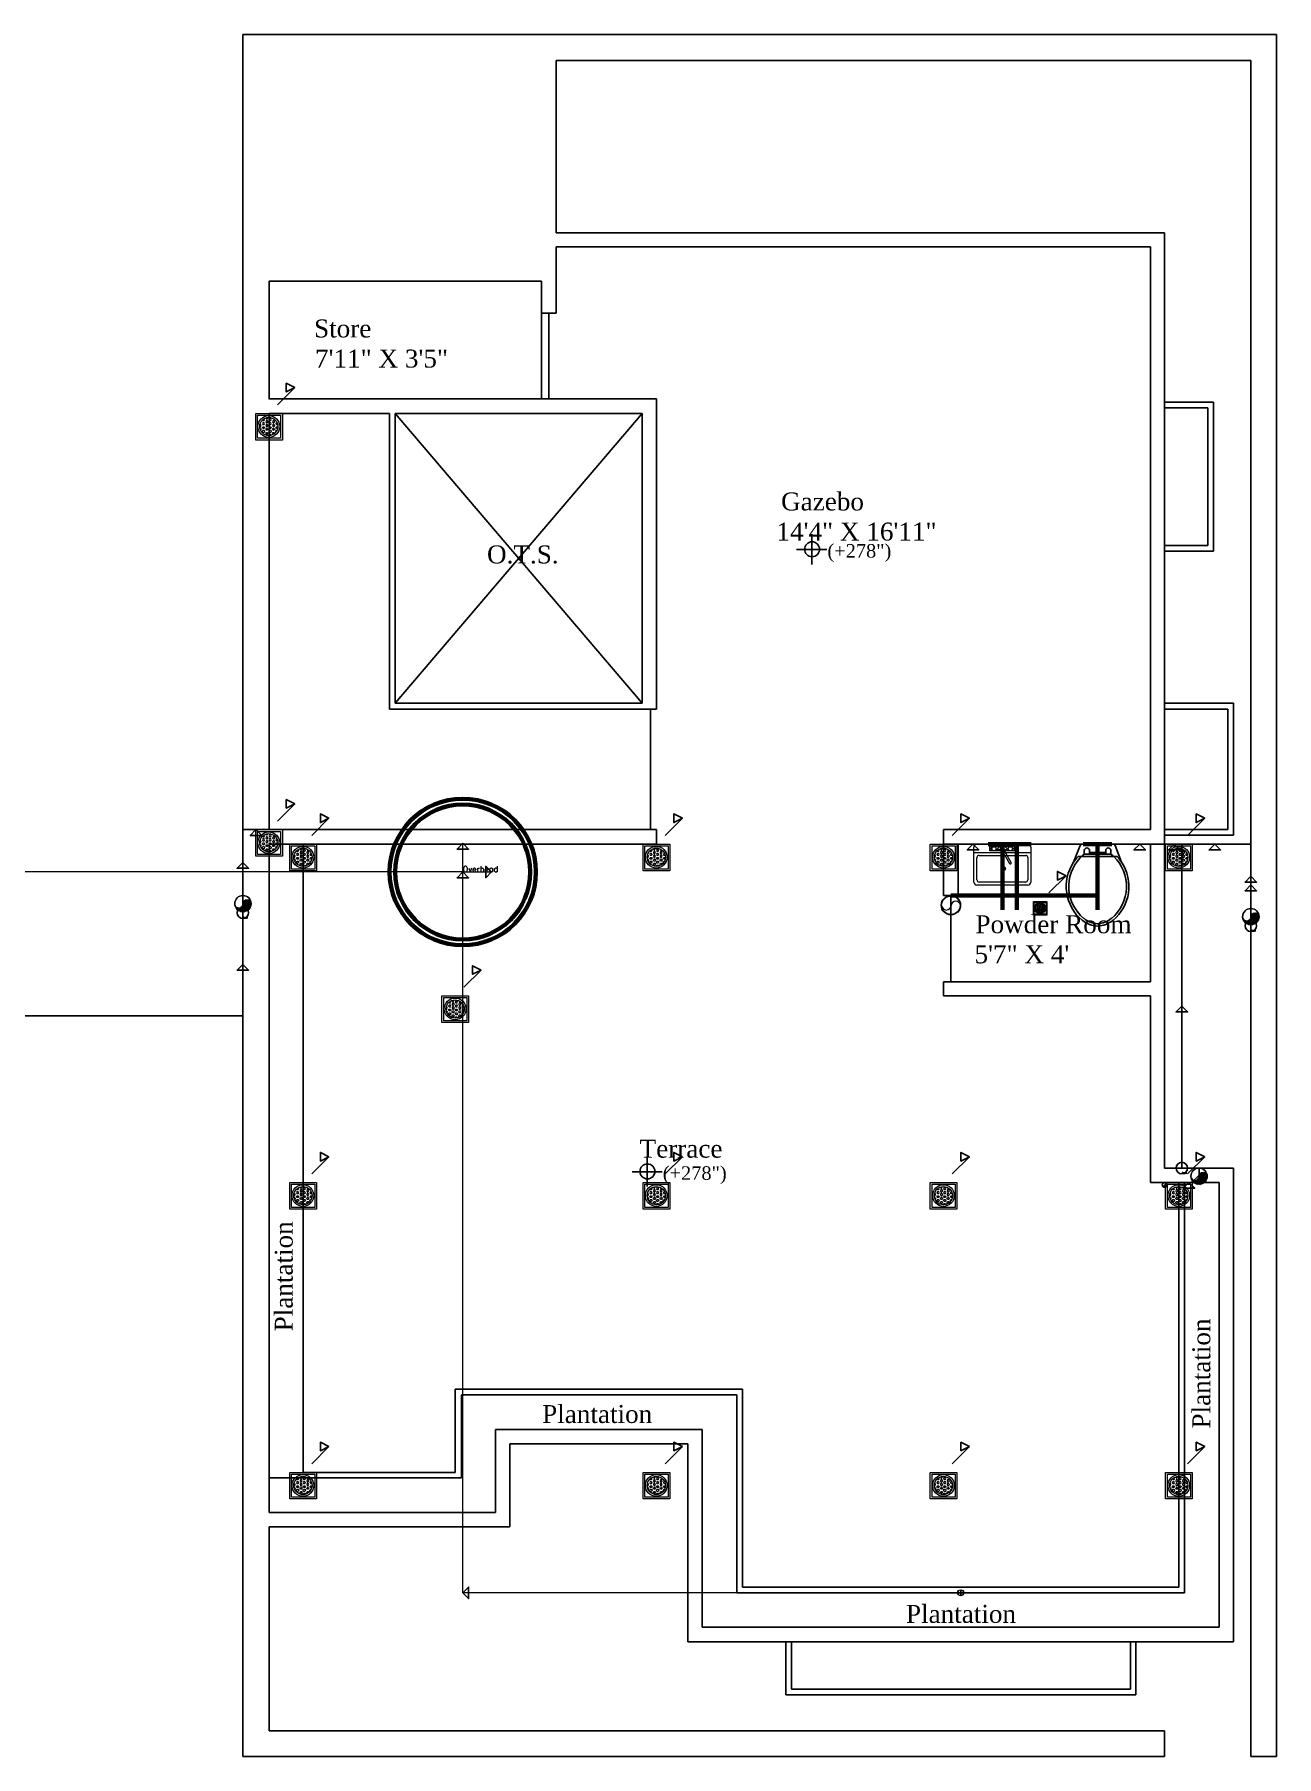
# Model space of a CAD drawing. Header units: millimetres. Extents: x 17285 to 18590, y 19555 to 20160.
# Drawn here: x 18157 to 18590, y 19555 to 20155 of the extents above; entities that cross this region are included whole.
import ezdxf

# ---------------------------------------------------------------- set-up
doc = ezdxf.new("R2010")
doc.units = ezdxf.units.MM
doc.header["$LTSCALE"] = 0.5
for name, color, linetype in [('Balcony2', 7, 'Continuous'), ('BathRoom3', 7, 'Continuous'), ('Boundary', 7, 'Continuous'), ('Doors', 7, 'Continuous'), ('Gazebo', 7, 'Continuous'), ('Mumty', 7, 'Continuous'), ('Ots1', 7, 'Continuous'), ('Overhead', 7, 'CONTINUOUS'), ('Plantation', 7, 'Continuous'), ('Powder_Room2', 7, 'Continuous'), ('Soil Drain Pipe', 30, 'Continuous'), ('Store', 7, 'Continuous'), ('Terrace', 7, 'Continuous'), ('WashBasin', 7, 'Continuous'), ('Waste Drain Pipe', 3, 'Continuous'), ('WC', 7, 'Continuous'), ('WindowSitting', 7, 'Continuous')]:
    doc.layers.add(name, color=color, linetype=linetype)
doc.styles.add('PDF Romantic', font='romantic.ttf')
doc.styles.get("Standard").update_dxf_attribs({"font": 'txt.shx'})

# ---------------------------------------------------------------- blocks, each defined once
blk = doc.blocks.new('Toilet sheet')
at = {"layer": 'WC'}
for p, q in [((0, 0), (-5.46, 0)), ((0, 0), (5.46, 0)), ((-6.13, -0.46), (-8.37, -6.29)), ((-6.82, -4.33), (-5.62, -4.33)), ((-5.62, -4.33), (0, -4.33)), ((-4.64, -3.46), (-4.64, -2.26)), ((0, -3.46), (-4.64, -3.46)), ((-2.81, -2.26), (-2.81, -2.89)), ((2.81, -2.89), (-2.81, -2.89)), ((-2.81, -2.89), (-2.81, -3.46)), ((0, -3.46), (4.64, -3.46)), ((5.62, -4.33), (0, -4.33)), ((2.81, -2.26), (2.81, -2.89)), ((2.81, -2.89), (2.81, -3.46)), ((4.64, -3.46), (4.64, -2.26)), ((5.62, -4.33), (6.82, -4.33)), ((6.13, -0.46), (8.37, -6.29))]:
    blk.add_line(p, q, dxfattribs=at)
for centre, radius, start, end in [((-5.46, -0.72), 0.716, 90, 158.95862), ((5.46, -0.72), 0.716, 21.04138, 90), ((4.36, -14.74), 14.42, 137.04176, 230.42938), ((4.36, -14.74), 15.28, 137.04176, 146.4185), ((4.36, -14.74), 14.42, 133.7957, 137.04176), ((4.36, -14.74), 14.42, 128.59147, 133.7957), ((-3.72, -2.26), 0.911, 0, 180), ((3.72, -2.26), 0.911, 0, 180), ((-4.36, -14.74), 14.42, 46.2043, 51.40853), ((-4.36, -14.74), 14.42, 309.57062, 46.2043), ((-4.36, -14.74), 15.28, 33.5815, 42.95824), ((4.36, -14.74), 15.28, 146.4185, 230.42938), ((-4.36, -14.74), 15.28, 309.57062, 33.5815), ((0.37, -19.56), 9.02, 230.42938, 267.62402), ((0.37, -19.56), 8.16, 230.42938, 267.37533), ((-0.37, -19.56), 8.16, 272.62467, 309.57062), ((-0.37, -19.56), 9.02, 272.37598, 309.57062)]:
    blk.add_arc(centre, radius, start, end, dxfattribs=at)
blk = doc.blocks.new('WashBasin')
at = {"color": 0, "lineweight": 0}
for p, q in [((-8.84, 0), (8.84, 0)), ((-9.91, -13.21), (-9.91, -1.07)), ((-9.91, -2.86), (9.91, -2.86)), ((-8.84, -12.49), (-8.84, -4.64)), ((-8.12, -3.93), (8.12, -3.93)), ((-4.38, -2.31), (-4.38, -0.88)), ((-4.38, -0.88), (4.19, -0.88)), ((-0.1, -2.31), (-4.38, -2.31)), ((-4.02, -1.42), (-4.02, -1.78)), ((-3.62, -1.42), (-4.02, -1.42)), ((-4.02, -1.78), (-3.62, -1.78)), ((-0.2, -2.13), (2.45, -6.72)), ((3.07, -6.37), (0.42, -1.77)), ((4.19, -2.31), (0.73, -2.31)), ((3.43, -1.42), (3.83, -1.42)), ((3.83, -1.78), (3.43, -1.78)), ((3.83, -1.42), (3.83, -1.78)), ((4.19, -0.88), (4.19, -2.31)), ((8.84, -4.64), (8.84, -12.49)), ((9.91, -1.07), (9.91, -13.21)), ((8.84, -14.28), (-8.84, -14.28)), ((8.12, -13.21), (-8.12, -13.21))]:
    blk.add_line(p, q, dxfattribs=at)
for centre, radius in [((-2.95, -1.6), 0.714), ((-0.1, -1.6), 0.535), ((2.76, -1.6), 0.714), ((0.33, -8.57), 0.714), ((0.33, -8.57), 0.357)]:
    blk.add_circle(centre, radius, dxfattribs=at)
for centre, radius, start, end in [((-8.84, -1.07), 1.07, 90, 180), ((8.84, -1.07), 1.07, 0, 90), ((-8.12, -4.64), 0.714, 90, 180), ((8.12, -4.64), 0.714, 0, 90), ((2.76, -6.54), 0.357, 210, 30), ((-8.84, -13.21), 1.07, 180, 270), ((-8.12, -12.49), 0.714, 180, 270), ((8.12, -12.49), 0.714, 270, 0), ((8.84, -13.21), 1.07, 270, 0)]:
    blk.add_arc(centre, radius, start, end, dxfattribs=at)
blk = doc.blocks.new('MWSP')
at = {"layer": 'MainWaterSupplyPipe', "lineweight": 0}
for p, q in [((-81, -94), (-81, -94)), ((-81, -94), (-81, -94)), ((-77, -102), (-77, -102)), ((-77, -102), (-77, -102))]:
    blk.add_line(p, q, dxfattribs=at)
at = {"layer": 'MainWaterSupplyPipe', "color": 215, "lineweight": 0, "true_color": 0xa953a0}
for radius in [84.5, 80.6]:
    blk.add_circle((0, -85), radius, dxfattribs=at)
at = {"layer": 'MainWaterSupplyPipe', "color": 6, "lineweight": 0}
blk.add_arc((-39, -85), 41.3, 181.1754, 358.8246, dxfattribs=at)
at = {"layer": 'MainWaterSupplyPipe', "color": 215, "lineweight": 0, "true_color": 0xa953a0}
for centre, start, end in [((-39, -85), 181.1754, 358.8246), ((43, -92), 6.1794, 173.8256)]:
    blk.add_arc(centre, 41.3, start, end, dxfattribs=at)
blk = doc.blocks.new('Inlet_Pipe')
for p, q in [((0, -1), (0, 1)), ((-1, 0), (1, 0))]:
    blk.add_line(p, q)
at = {"layer": 'MainWaterSupplyPipe', "color": 215, "lineweight": 0, "true_color": 0xa953a0}
for radius in [1.05, 1]:
    blk.add_circle((0, 0), radius, dxfattribs=at)
blk = doc.blocks.new('FT')
at = {"lineweight": 0}
for p, q in [((-117.92934, -235.85868), (-117.92934, 0)), ((-117.92934, 0), (117.92934, 0)), ((117.92934, 0), (117.92934, -235.85868)), ((-102.205428, -220.134768), (-102.205428, -15.723912)), ((-102.205428, -15.723912), (102.205428, -15.723912)), ((-78.61956, -117.92934), (-74.688582, -117.92934)), ((-78.61956, -133.653252), (-74.688582, -133.653252)), ((-70.757604, -106.136406), (-74.688582, -98.27445)), ((-74.688582, -98.27445), (-74.688582, -98.27445)), ((-74.688582, -117.92934), (-70.757604, -106.136406)), ((-74.688582, -133.653252), (-70.757604, -141.515208)), ((-70.757604, -141.515208), (-74.688582, -149.377164)), ((-55.033692, -82.550538), (-58.96467, -90.412494)), ((-58.96467, -90.412494), (-55.033692, -98.27445)), ((-58.96467, -125.791296), (-55.033692, -117.92934)), ((-55.033692, -133.653252), (-58.96467, -125.791296)), ((-58.96467, -157.23912), (-55.033692, -149.377164)), ((-55.033692, -62.895648), (-43.240758, -62.895648)), ((-55.033692, -62.895648), (-55.033692, -62.895648)), ((-43.240758, -82.550538), (-55.033692, -82.550538)), ((-55.033692, -98.27445), (-43.240758, -98.27445)), ((-55.033692, -117.92934), (-43.240758, -117.92934)), ((-43.240758, -133.653252), (-55.033692, -133.653252)), ((-55.033692, -149.377164), (-43.240758, -149.377164)), ((-39.30978, -55.033692), (-43.240758, -51.102714)), ((-43.240758, -62.895648), (-39.30978, -55.033692)), ((-39.30978, -90.412494), (-43.240758, -82.550538)), ((-43.240758, -98.27445), (-39.30978, -90.412494)), ((-43.240758, -117.92934), (-39.30978, -125.791296)), ((-39.30978, -125.791296), (-43.240758, -133.653252)), ((-43.240758, -149.377164), (-39.30978, -157.23912)), ((-27.516846, -43.240758), (-23.585868, -47.171736)), ((-23.585868, -62.895648), (-27.516846, -74.688582)), ((-27.516846, -74.688582), (-23.585868, -82.550538)), ((-23.585868, -98.27445), (-27.516846, -106.136406)), ((-27.516846, -106.136406), (-23.585868, -117.92934)), ((-27.516846, -141.515208), (-23.585868, -133.653252)), ((-23.585868, -149.377164), (-27.516846, -141.515208)), ((-23.585868, -47.171736), (-15.723912, -47.171736)), ((-15.723912, -62.895648), (-23.585868, -62.895648)), ((-23.585868, -82.550538), (-15.723912, -82.550538)), ((-15.723912, -98.27445), (-23.585868, -98.27445)), ((-23.585868, -117.92934), (-15.723912, -117.92934)), ((-23.585868, -133.653252), (-15.723912, -133.653252)), ((-15.723912, -149.377164), (-23.585868, -149.377164)), ((-15.723912, -47.171736), (-11.792934, -39.30978)), ((-7.861956, -74.688582), (-15.723912, -62.895648)), ((-15.723912, -82.550538), (-7.861956, -74.688582)), ((-7.861956, -106.136406), (-15.723912, -98.27445)), ((-15.723912, -117.92934), (-7.861956, -106.136406)), ((-15.723912, -133.653252), (-7.861956, -141.515208)), ((-7.861956, -141.515208), (-15.723912, -149.377164)), ((3.930978, -47.171736), (0, -55.033692)), ((0, -55.033692), (3.930978, -62.895648)), ((3.930978, -82.550538), (0, -90.412494)), ((0, -90.412494), (3.930978, -98.27445)), ((0, -125.791296), (3.930978, -117.92934)), ((3.930978, -133.653252), (0, -125.791296)), ((0, -157.23912), (3.930978, -149.377164)), ((15.723912, -47.171736), (3.930978, -47.171736)), ((3.930978, -62.895648), (15.723912, -62.895648)), ((15.723912, -82.550538), (3.930978, -82.550538)), ((3.930978, -98.27445), (15.723912, -98.27445)), ((3.930978, -117.92934), (15.723912, -117.92934)), ((15.723912, -133.653252), (3.930978, -133.653252)), ((3.930978, -149.377164), (15.723912, -149.377164)), ((19.65489, -55.033692), (15.723912, -47.171736)), ((15.723912, -62.895648), (19.65489, -55.033692)), ((19.65489, -90.412494), (15.723912, -82.550538)), ((15.723912, -98.27445), (19.65489, -90.412494)), ((15.723912, -117.92934), (19.65489, -125.791296)), ((19.65489, -125.791296), (15.723912, -133.653252)), ((15.723912, -149.377164), (19.65489, -157.23912)), ((35.378802, -62.895648), (31.447824, -74.688582)), ((31.447824, -74.688582), (35.378802, -82.550538)), ((35.378802, -98.27445), (31.447824, -106.136406)), ((31.447824, -106.136406), (35.378802, -117.92934)), ((31.447824, -141.515208), (35.378802, -133.653252)), ((35.378802, -149.377164), (31.447824, -141.515208)), ((35.378802, -47.171736), (35.378802, -47.171736)), ((35.378802, -47.171736), (35.378802, -47.171736)), ((43.240758, -62.895648), (35.378802, -62.895648)), ((35.378802, -82.550538), (43.240758, -82.550538)), ((43.240758, -98.27445), (35.378802, -98.27445)), ((35.378802, -117.92934), (43.240758, -117.92934)), ((35.378802, -133.653252), (43.240758, -133.653252)), ((43.240758, -149.377164), (35.378802, -149.377164)), ((51.102714, -74.688582), (43.240758, -62.895648)), ((43.240758, -82.550538), (51.102714, -74.688582)), ((51.102714, -106.136406), (43.240758, -98.27445)), ((43.240758, -117.92934), (51.102714, -106.136406)), ((43.240758, -133.653252), (51.102714, -141.515208)), ((51.102714, -141.515208), (43.240758, -149.377164)), ((66.826626, -82.550538), (58.96467, -90.412494)), ((58.96467, -90.412494), (66.826626, -98.27445)), ((58.96467, -125.791296), (66.826626, -117.92934)), ((66.826626, -133.653252), (58.96467, -125.791296)), ((58.96467, -157.23912), (66.826626, -149.377164)), ((70.757604, -82.550538), (66.826626, -82.550538)), ((66.826626, -98.27445), (74.688582, -98.27445)), ((66.826626, -117.92934), (74.688582, -117.92934)), ((74.688582, -133.653252), (66.826626, -133.653252)), ((66.826626, -149.377164), (74.688582, -149.377164)), ((74.688582, -98.27445), (74.688582, -94.343472)), ((74.688582, -117.92934), (78.61956, -121.860318)), ((78.61956, -125.791296), (74.688582, -133.653252)), ((102.205428, -15.723912), (102.205428, -220.134768)), ((117.92934, -235.85868), (-117.92934, -235.85868)), ((102.205428, -220.134768), (-102.205428, -220.134768)), ((-55.033692, -169.032054), (-58.96467, -157.23912)), ((-43.240758, -169.032054), (-55.033692, -169.032054)), ((-39.30978, -157.23912), (-43.240758, -169.032054)), ((-27.516846, -176.89401), (-23.585868, -169.032054)), ((-23.585868, -184.755966), (-27.516846, -176.89401)), ((-23.585868, -169.032054), (-15.723912, -169.032054)), ((-15.723912, -184.755966), (-23.585868, -184.755966)), ((-15.723912, -169.032054), (-7.861956, -176.89401)), ((-7.861956, -176.89401), (-15.723912, -184.755966)), ((3.930978, -169.032054), (0, -157.23912)), ((0, -192.617922), (3.930978, -184.755966)), ((3.930978, -196.5489), (0, -192.617922)), ((15.723912, -169.032054), (3.930978, -169.032054)), ((3.930978, -184.755966), (15.723912, -184.755966)), ((19.65489, -157.23912), (15.723912, -169.032054)), ((15.723912, -184.755966), (19.65489, -192.617922)), ((19.65489, -192.617922), (19.65489, -196.5489)), ((31.447824, -176.89401), (35.378802, -169.032054)), ((35.378802, -184.755966), (31.447824, -176.89401)), ((35.378802, -169.032054), (43.240758, -169.032054)), ((43.240758, -184.755966), (35.378802, -184.755966)), ((43.240758, -169.032054), (51.102714, -176.89401)), ((51.102714, -176.89401), (47.171736, -184.755966)), ((62.895648, -165.101076), (58.96467, -157.23912))]:
    blk.add_line(p, q, dxfattribs=at)
for centre, radius in [((-1.965471, -115.963869), 96.308943), ((-1.965476, -115.963864), 80.585036)]:
    blk.add_circle(centre, radius, dxfattribs=at)
blk = doc.blocks.new('WPDT')
at = {"lineweight": 0}
for p, q in [((-53, -63), (-53, -63)), ((-53, -63), (-53, -63)), ((-53, -67), (-53, -67)), ((-53, -67), (-53, -67)), ((-53, -75), (-14, -114)), ((-14, -114), (-53, -75)), ((-49, -79), (-18, -110)), ((-18, -110), (-49, -79)), ((-45, -90), (-29, -106)), ((-29, -106), (-45, -90)), ((-37, -83), (-6, -114)), ((-6, -114), (-37, -83)), ((-29, -86), (-2, -114)), ((-2, -114), (-29, -86)), ((-26, -86), (2, -114)), ((2, -114), (-26, -86)), ((-22, -86), (6, -114)), ((6, -114), (-22, -86)), ((14, -114), (-18, -86)), ((-18, -86), (14, -114)), ((-14, -83), (14, -114)), ((14, -114), (-14, -83)), ((-10, -79), (22, -110)), ((22, -110), (-10, -79)), ((-10, -83), (18, -110)), ((18, -110), (-10, -83)), ((-6, -79), (26, -110)), ((26, -110), (-6, -79)), ((33, -106), (-2, -71)), ((-2, -71), (33, -106)), ((33, -106), (-2, -71)), ((-2, -71), (33, -106)), ((-2, -75), (29, -106)), ((29, -106), (-2, -75)), ((45, -94), (2, -55)), ((2, -55), (45, -94)), ((2, -59), (41, -98)), ((41, -98), (2, -59)), ((41, -98), (2, -63)), ((2, -63), (41, -98)), ((2, -67), (37, -102)), ((37, -102), (2, -67)), ((6, -43), (49, -86)), ((49, -86), (6, -43)), ((6, -47), (49, -90)), ((49, -90), (6, -47)), ((6, -51), (45, -94)), ((45, -94), (6, -51)), ((10, -43), (53, -86)), ((53, -86), (10, -43)), ((53, -79), (14, -39)), ((14, -39), (53, -83)), ((53, -83), (14, -39)), ((14, -39), (53, -79)), ((18, -35), (57, -75)), ((57, -75), (18, -35)), ((22, -35), (57, -71)), ((57, -71), (22, -35)), ((26, -35), (57, -67)), ((57, -67), (26, -35)), ((29, -31), (57, -63)), ((57, -63), (29, -31)), ((33, -31), (57, -59)), ((57, -59), (33, -31)), ((37, -35), (57, -51)), ((57, -51), (37, -35))]:
    blk.add_line(p, q, dxfattribs=at)
blk.add_circle((0, -57), 57, dxfattribs=at)
for centre, radius, start, end in [((0, -57), 57, 0.0052, 179.9996), ((-28, -57), 29.5, 181.1743, 358.8257), ((28, -61), 29.5, 6.1795, 173.8261)]:
    blk.add_arc(centre, radius, start, end, dxfattribs=at)
at = {"color": 3, "lineweight": 0}
blk.add_arc((-28, -57), 29.5, 181.1743, 358.8257, dxfattribs=at)
blk = doc.blocks.new('SPDT')
blk.add_circle((0, 0), 2)
blk.add_text('SPDT', height=0.5).set_placement((0, -2))
blk = doc.blocks.new('RPDT')
at = {"lineweight": 0}
for p, q in [((-81, -94), (-81, -94)), ((-81, -94), (-81, -94)), ((-77, -102), (-77, -102)), ((-77, -102), (-77, -102)), ((-77, -110), (-18, -169)), ((-18, -169), (-77, -110)), ((-73, -122), (-29, -165)), ((-29, -165), (-73, -122)), ((-65, -134), (-45, -157)), ((-45, -157), (-65, -134)), ((-53, -126), (-10, -169)), ((-10, -169), (-53, -126)), ((-45, -130), (-2, -169)), ((-2, -169), (-45, -130)), ((-37, -130), (6, -169)), ((6, -169), (-37, -130)), ((-29, -130), (10, -169)), ((10, -169), (-29, -130)), ((-26, -126), (18, -169)), ((18, -169), (-26, -126)), ((-22, -126), (22, -169)), ((22, -169), (-22, -126)), ((-18, -122), (29, -165)), ((29, -165), (-18, -122)), ((-14, -118), (33, -165)), ((33, -165), (-14, -118)), ((-10, -118), (37, -161)), ((37, -161), (-10, -118)), ((-6, -114), (41, -161)), ((41, -161), (-6, -114)), ((-2, -106), (49, -157)), ((49, -157), (-2, -106)), ((-2, -110), (45, -157)), ((45, -157), (-2, -110)), ((2, -86), (61, -145)), ((61, -145), (2, -86)), ((2, -94), (57, -149)), ((57, -149), (2, -94)), ((2, -98), (53, -153)), ((53, -153), (2, -98)), ((6, -79), (69, -138)), ((69, -138), (6, -79)), ((6, -83), (65, -142)), ((65, -142), (6, -83)), ((10, -67), (73, -130)), ((73, -130), (10, -67)), ((10, -71), (73, -134)), ((73, -134), (10, -71)), ((14, -63), (77, -126)), ((77, -126), (14, -63)), ((18, -63), (77, -122)), ((77, -122), (18, -63)), ((22, -59), (81, -118)), ((81, -118), (22, -59)), ((26, -55), (81, -114)), ((81, -114), (26, -55)), ((29, -55), (85, -106)), ((85, -106), (29, -55)), ((37, -51), (85, -102)), ((85, -102), (37, -51)), ((41, -51), (85, -94)), ((85, -94), (41, -51)), ((49, -51), (85, -90)), ((85, -90), (49, -51)), ((57, -55), (85, -79)), ((85, -79), (57, -55))]:
    blk.add_line(p, q, dxfattribs=at)
at = {"color": 6, "lineweight": 0}
for radius in [84.5, 80.6]:
    blk.add_circle((0, -85), radius, dxfattribs=at)
for centre, start, end in [((-39, -85), 181.17542, 358.82458), ((-39, -85), 181.17542, 358.82458), ((43, -92), 6.17944, 173.82557)]:
    blk.add_arc(centre, 41.3, start, end, dxfattribs=at)

msp = doc.modelspace()

# ---------------------------------------------------------------- linework, layer by layer
for p, q in [((18241.87, 20025.96), (18247.87, 20031.96)), ((18241.87, 19880.93), (18247.87, 19886.93)), ((18253.76, 19875.89), (18259.76, 19881.89)), ((18376.83, 19875.89), (18382.83, 19881.89)), ((18476.83, 19875.89), (18482.83, 19881.89)), ((18558.78, 19875.89), (18564.78, 19881.89)), ((18510.45, 19855.89), (18516.45, 19861.89)), ((18306.76, 19823.03), (18312.76, 19829.03)), ((18253.76, 19757.99), (18259.76, 19763.99)), ((18376.83, 19757.99), (18382.83, 19763.99)), ((18476.83, 19757.99), (18482.83, 19763.99)), ((18558.78, 19757.99), (18564.78, 19763.99)), ((18253.76, 19657.02), (18259.76, 19663.02)), ((18376.83, 19657.02), (18382.83, 19663.02)), ((18476.83, 19657.02), (18482.83, 19663.02)), ((18558.78, 19657.02), (18564.78, 19663.02))]:
    msp.add_line(p, q)
at = {"color": 5, "lineweight": 20}
for q in [(18306.35, 19873.18), (18306.35, 19873.18), (17639.04, 19863.18), (17639.04, 19863.18), (18316.35, 19863.18), (18316.35, 19863.18)]:
    msp.add_line((18306.35, 19863.18), q, dxfattribs=at)
at = {"color": 5, "lineweight": 60}
for p, q in [((18494.28, 19872.89), (18489.28, 19872.89)), ((18494.28, 19854.99), (18494.28, 19872.89)), ((18494.28, 19872.89), (18499.28, 19872.89)), ((18527.45, 19872.89), (18522.45, 19872.89)), ((18527.45, 19854.99), (18527.45, 19872.89)), ((18527.45, 19872.89), (18532.45, 19872.89)), ((18494.28, 19854.99), (18494.28, 19859.99)), ((18527.45, 19854.99), (18527.45, 19859.99)), ((18476.35, 19854.99), (18527.45, 19854.99)), ((18476.35, 19854.99), (18494.28, 19854.99)), ((18494.28, 19854.99), (18494.28, 19849.99)), ((18527.45, 19854.99), (18527.45, 19849.99))]:
    msp.add_line(p, q, dxfattribs=at)
at = {"color": 1, "lineweight": 60}
for p, q in [((18499.28, 19872.89), (18494.28, 19872.89)), ((18499.28, 19854.99), (18499.28, 19872.89)), ((18499.28, 19872.89), (18504.28, 19872.89)), ((18499.28, 19854.99), (18499.28, 19859.99)), ((18481.35, 19854.99), (18499.28, 19854.99)), ((18499.28, 19854.99), (18499.28, 19849.99))]:
    msp.add_line(p, q, dxfattribs=at)
at = {"color": 6, "lineweight": 20}
for p, q in [((18306.35, 19612.06), (18306.35, 19863.18)), ((18306.35, 19612.06), (18306.35, 19863.18)), ((18479.77, 19612.06), (18306.35, 19612.06)), ((18479.77, 19612.06), (18306.35, 19612.06))]:
    msp.add_line(p, q, dxfattribs=at)
for points in [[(18247.87, 20031.96), (18244.87, 20030.46), (18244.87, 20033.46)], [(18247.87, 19886.93), (18244.87, 19885.43), (18244.87, 19888.43)], [(18259.76, 19881.89), (18256.76, 19880.39), (18256.76, 19883.39)], [(18382.83, 19881.89), (18379.83, 19880.39), (18379.83, 19883.39)], [(18482.83, 19881.89), (18479.83, 19880.39), (18479.83, 19883.39)], [(18564.78, 19881.89), (18561.78, 19880.39), (18561.78, 19883.39)], [(18516.45, 19861.89), (18513.45, 19860.39), (18513.45, 19863.39)], [(18312.76, 19829.03), (18309.76, 19827.53), (18309.76, 19830.53)], [(18259.76, 19763.99), (18256.76, 19762.49), (18256.76, 19765.49)], [(18382.83, 19763.99), (18379.83, 19762.49), (18379.83, 19765.49)], [(18482.83, 19763.99), (18479.83, 19762.49), (18479.83, 19765.49)], [(18564.78, 19763.99), (18561.78, 19762.49), (18561.78, 19765.49)], [(18259.76, 19663.02), (18256.76, 19661.52), (18256.76, 19664.52)], [(18382.83, 19663.02), (18379.83, 19661.52), (18379.83, 19664.52)], [(18482.83, 19663.02), (18479.83, 19661.52), (18479.83, 19664.52)], [(18564.78, 19663.02), (18561.78, 19661.52), (18561.78, 19664.52)]]:
    msp.add_lwpolyline(points, close=True)
at = {"color": 5, "lineweight": 25}
for points in [[(18306.35, 19873.18), (18304.35, 19871.18), (18308.35, 19871.18), (18306.35, 19873.18)], [(18306.35, 19873.18), (18304.35, 19871.18), (18308.35, 19871.18), (18306.35, 19873.18)], [(18316.35, 19863.18), (18314.35, 19865.18), (18314.35, 19861.18), (18316.35, 19863.18)], [(18316.35, 19863.18), (18314.35, 19865.18), (18314.35, 19861.18), (18316.35, 19863.18)]]:
    msp.add_lwpolyline(points, dxfattribs=at)
at = {"color": 6, "lineweight": 25}
for points in [[(18306.35, 19863.18), (18304.35, 19861.18), (18308.35, 19861.18), (18306.35, 19863.18)], [(18306.35, 19863.18), (18304.35, 19861.18), (18308.35, 19861.18), (18306.35, 19863.18)], [(18306.35, 19612.06), (18308.35, 19610.06), (18308.35, 19614.06), (18306.35, 19612.06)], [(18306.35, 19612.06), (18308.35, 19610.06), (18308.35, 19614.06), (18306.35, 19612.06)]]:
    msp.add_lwpolyline(points, dxfattribs=at)
at = {"layer": 'Balcony2', "lineweight": 25}
for p, q in [((18418.87, 19595), (18418.87, 19576.54)), ((18420.82, 19595), (18420.82, 19578.5)), ((18538.86, 19578.5), (18538.86, 19595)), ((18540.82, 19576.54), (18540.82, 19595)), ((18420.82, 19578.5), (18538.86, 19578.5)), ((18418.87, 19576.54), (18540.82, 19576.54))]:
    msp.add_line(p, q, dxfattribs=at)
at = {"layer": 'BathRoom3', "lineweight": 25}
for p, q in [((18574.81, 19921.98), (18550.75, 19921.98)), ((18572.85, 19919.89), (18550.75, 19919.89)), ((18572.85, 19877.93), (18572.85, 19919.89)), ((18574.81, 19875.97), (18574.81, 19921.98)), ((18550.75, 19877.93), (18572.85, 19877.93)), ((18550.75, 19875.97), (18574.81, 19875.97))]:
    msp.add_line(p, q, dxfattribs=at)
at = {"layer": 'Boundary', "lineweight": 25}
for p, q in [((18589.77, 20154.98), (18229.78, 20154.98)), ((18229.78, 20154.98), (18229.78, 19555)), ((18589.77, 19555), (18589.77, 20154.98)), ((18580.82, 20145.89), (18338.87, 20145.89)), ((18338.87, 20145.89), (18338.87, 20085.89)), ((18580.82, 20145.89), (18580.82, 19555)), ((18550.75, 20085.89), (18338.87, 20085.89)), ((18550.75, 19760.03), (18550.75, 20085.89)), ((18574.81, 19760.03), (18550.75, 19760.03)), ((18574.81, 19595), (18574.81, 19760.03)), ((18322.78, 19663.95), (18384.74, 19663.95)), ((18322.78, 19663.95), (18322.78, 19635)), ((18384.74, 19663.95), (18384.74, 19595)), ((18238.87, 19635), (18238.87, 19563.95)), ((18322.78, 19635), (18238.87, 19635)), ((18384.74, 19595), (18574.81, 19595)), ((18550.75, 19563.95), (18238.87, 19563.95)), ((18550.75, 19555), (18550.75, 19563.95)), ((18229.78, 19555), (18550.75, 19555)), ((18580.82, 19555), (18589.77, 19555))]:
    msp.add_line(p, q, dxfattribs=at)
at = {"layer": 'Doors'}
for p, q in [((18336.35, 20057.92), (18336.35, 20027.99)), ((18371.75, 19919.89), (18371.75, 19877.93)), ((18476.35, 19854.99), (18476.35, 19824.92))]:
    msp.add_line(p, q, dxfattribs=at)
at = {"layer": 'Gazebo', "lineweight": 25}
for p, q in [((18545.85, 20081), (18338.87, 20081)), ((18545.85, 19877.93), (18545.85, 20081)), ((18373.83, 20027.99), (18373.83, 19919.89)), ((18427.96, 19980.86), (18427.96, 19970.37)), ((18422.64, 19975.55), (18433.13, 19975.55)), ((18545.85, 19877.93), (18473.83, 19877.93))]:
    msp.add_line(p, q, dxfattribs=at)
at = {"layer": 'Gazebo'}
for p, q in [((18338.87, 20057.92), (18338.87, 20081)), ((18373.83, 20027.99), (18336.35, 20027.99))]:
    msp.add_line(p, q, dxfattribs=at)
at = {"layer": 'Gazebo', "lineweight": 25}
msp.add_circle((18428.03, 19975.62), 2.59, dxfattribs=at)
at = {"layer": 'Mumty', "lineweight": 25}
for p, q in [((18280.83, 20022.96), (18238.87, 20022.96)), ((18238.87, 20022.96), (18238.87, 19877.93)), ((18238.87, 19877.93), (18373.83, 19877.93))]:
    msp.add_line(p, q, dxfattribs=at)
at = {"layer": 'Mumty'}
for p, q in [((18280.83, 20022.96), (18280.83, 19919.89)), ((18280.83, 19919.89), (18373.83, 19919.89))]:
    msp.add_line(p, q, dxfattribs=at)
at = {"layer": 'Ots1', "lineweight": 25}
for p, q in [((18368.8, 19921.98), (18282.79, 20022.96)), ((18282.79, 20022.96), (18282.79, 19921.98)), ((18282.79, 19921.98), (18368.8, 20022.96)), ((18368.8, 20022.96), (18368.8, 19921.98)), ((18282.79, 19921.98), (18368.8, 19921.98))]:
    msp.add_line(p, q, dxfattribs=at)
at = {"layer": 'Ots1'}
msp.add_line((18282.79, 20022.96), (18368.8, 20022.96), dxfattribs=at)
at = {"layer": 'Overhead', "linetype": 'CONTINUOUS', "lineweight": 60}
for radius in [25.5, 23.5]:
    msp.add_circle((18306.35, 19863.18), radius, dxfattribs=at)
at = {"layer": 'Plantation', "lineweight": 25}
for p, q in [((18238.87, 19640.03), (18238.87, 19872.89)), ((18557.74, 19612.06), (18557.74, 19754.99)), ((18569.77, 19754.99), (18569.77, 19600.03)), ((18305.86, 19652.06), (18305.86, 19681.01)), ((18305.86, 19681.01), (18401.8, 19681.01)), ((18401.8, 19681.01), (18401.8, 19612.06)), ((18389.78, 19668.98), (18317.75, 19668.98)), ((18317.75, 19668.98), (18317.75, 19640.03)), ((18389.78, 19600.03), (18389.78, 19668.98)), ((18238.87, 19652.06), (18305.86, 19652.06)), ((18317.75, 19640.03), (18238.87, 19640.03)), ((18401.8, 19612.06), (18557.74, 19612.06)), ((18569.77, 19600.03), (18389.78, 19600.03))]:
    msp.add_line(p, q, dxfattribs=at)
at = {"layer": 'Plantation'}
msp.add_line((18557.74, 19754.99), (18569.77, 19754.99), dxfattribs=at)
at = {"layer": 'Powder_Room2', "lineweight": 25}
for p, q in [((18478.86, 19854.99), (18478.86, 19872.89)), ((18478.86, 19872.89), (18545.85, 19872.89)), ((18545.85, 19872.89), (18545.85, 19824.92)), ((18473.83, 19854.99), (18478.86, 19854.99)), ((18545.85, 19824.92), (18473.83, 19824.92))]:
    msp.add_line(p, q, dxfattribs=at)
at = {"layer": 'Soil Drain Pipe'}
for p, q in [((18580.82, 19872.89), (18527.45, 19872.89)), ((18556.78, 19872.89), (18527.45, 19872.89)), ((18556.78, 19760.03), (18556.78, 19872.89)), ((18580.82, 19844.45), (18580.82, 19872.89)), ((18229.78, 19848.99), (18229.78, 19813.04)), ((18229.78, 19813.04), (17988.02, 19813.04))]:
    msp.add_line(p, q, dxfattribs=at)
for points in [[(18542.11, 19872.89), (18540.11, 19870.89), (18544.11, 19870.89)], [(18554.13, 19872.89), (18552.13, 19870.89), (18556.13, 19870.89)], [(18580.82, 19858.67), (18578.82, 19856.67), (18582.82, 19856.67)], [(18229.78, 19831.01), (18227.78, 19829.01), (18231.78, 19829.01)], [(18556.78, 19816.46), (18554.78, 19814.46), (18558.78, 19814.46)]]:
    msp.add_lwpolyline(points, close=True, dxfattribs=at)
at = {"layer": 'Store', "lineweight": 25}
for p, q in [((18333.83, 20068.97), (18238.87, 20068.97)), ((18238.87, 20068.97), (18238.87, 20027.99)), ((18333.83, 20057.92), (18333.83, 20068.97)), ((18338.87, 20057.92), (18333.83, 20057.92)), ((18238.87, 20027.99), (18336.35, 20027.99))]:
    msp.add_line(p, q, dxfattribs=at)
at = {"layer": 'Store'}
msp.add_lwpolyline([(18333.83, 20068.97), (18238.87, 20068.97), (18238.87, 20027.99), (18333.83, 20027.99)], close=True, dxfattribs=at)
at = {"layer": 'Terrace', "lineweight": 25}
for p, q in [((18373.83, 19872.89), (18373.83, 19877.93)), ((18473.83, 19877.93), (18473.83, 19854.99)), ((18238.87, 19872.89), (18373.83, 19872.89)), ((18250.76, 19872.89), (18250.76, 19654.02)), ((18473.83, 19824.92), (18473.83, 19820.03)), ((18473.83, 19820.03), (18545.85, 19820.03)), ((18545.85, 19754.99), (18545.85, 19820.03)), ((18370.61, 19764.09), (18370.61, 19753.6)), ((18365.3, 19758.77), (18375.79, 19758.77)), ((18545.85, 19754.99), (18555.78, 19754.99)), ((18555.78, 19614.02), (18555.78, 19754.99)), ((18303.76, 19654.02), (18303.76, 19682.97)), ((18303.76, 19682.97), (18403.76, 19682.97)), ((18403.76, 19682.97), (18403.76, 19614.02)), ((18250.76, 19654.02), (18303.76, 19654.02)), ((18403.76, 19614.02), (18555.78, 19614.02))]:
    msp.add_line(p, q, dxfattribs=at)
msp.add_circle((18370.68, 19758.84), 2.59, dxfattribs=at)
at = {"layer": 'Waste Drain Pipe'}
for p, q in [((18229.78, 19854.99), (18229.78, 19877.93)), ((18229.78, 19877.93), (18238.87, 19877.93)), ((18494.28, 19872.89), (18473.83, 19872.89)), ((18494.28, 19872.89), (18494.28, 19872.89)), ((18580.82, 19872.89), (18555.78, 19872.89)), ((18580.82, 19850.45), (18580.82, 19872.89)), ((18562.78, 19760.03), (18562.78, 19754.99)), ((18562.78, 19754.99), (18555.78, 19754.99))]:
    msp.add_line(p, q, dxfattribs=at)
for points in [[(18234.32, 19877.93), (18232.32, 19875.93), (18236.32, 19875.93)], [(18484.05, 19872.89), (18482.05, 19870.89), (18486.05, 19870.89)], [(18494.28, 19872.89), (18492.28, 19870.89), (18496.28, 19870.89)], [(18568.3, 19872.89), (18566.3, 19870.89), (18570.3, 19870.89)], [(18229.78, 19866.46), (18227.78, 19864.46), (18231.78, 19864.46)], [(18580.82, 19861.67), (18578.82, 19859.67), (18582.82, 19859.67)], [(18562.78, 19757.51), (18560.78, 19755.51), (18564.78, 19755.51)], [(18559.28, 19754.99), (18557.28, 19752.99), (18561.28, 19752.99)]]:
    msp.add_lwpolyline(points, close=True, dxfattribs=at)
at = {"layer": 'WindowSitting', "lineweight": 25}
for p, q in [((18567.81, 20026.88), (18550.75, 20026.88)), ((18565.85, 20024.92), (18550.75, 20024.92)), ((18565.85, 19976.95), (18565.85, 20024.92)), ((18567.81, 19974.99), (18567.81, 20026.88)), ((18550.75, 19976.95), (18565.85, 19976.95)), ((18550.75, 19974.99), (18567.81, 19974.99))]:
    msp.add_line(p, q, dxfattribs=at)

# ---------------------------------------------------------------- block references
for p, xscale, yscale in [((18238.87, 20022.96), 0.03937007874015748, 0.03937007874015748), ((18238.87, 19877.93), 0.03937007874015748, 0.03937007874015748), ((18250.76, 19872.89), 0.03937007874015748, 0.03937007874015748), ((18373.83, 19872.89), 0.03937007874015748, 0.03937007874015748), ((18473.83, 19872.89), 0.03937007874015748, 0.03937007874015748), ((18555.78, 19872.89), 0.03937007874015748, 0.03937007874015748), ((18507.45, 19852.89), 0.02, 0.02), ((18303.76, 19820.03), 0.03937007874015748, 0.03937007874015748), ((18250.76, 19754.99), 0.03937007874015748, 0.03937007874015748), ((18373.83, 19754.99), 0.03937007874015748, 0.03937007874015748), ((18473.83, 19754.99), 0.03937007874015748, 0.03937007874015748), ((18555.78, 19754.99), 0.03937007874015748, 0.03937007874015748), ((18250.76, 19654.02), 0.03937007874015748, 0.03937007874015748), ((18373.83, 19654.02), 0.03937007874015748, 0.03937007874015748), ((18473.83, 19654.02), 0.03937007874015748, 0.03937007874015748), ((18555.78, 19654.02), 0.03937007874015748, 0.03937007874015748)]:
    msp.add_blockref('FT', p, dxfattribs=dict(xscale=xscale, yscale=yscale))
at = {"xscale": 0.05, "yscale": 0.05, "zscale": 0.05}
for p in [(18229.78, 19854.99), (18580.82, 19850.45), (18562.78, 19760.03)]:
    msp.add_blockref('WPDT', p, dxfattribs=at)
for name, p in [('SPDT', (18229.78, 19848.99)), ('SPDT', (18580.82, 19844.45)), ('SPDT', (18556.78, 19760.03)), ('Inlet_Pipe', (18479.77, 19612.06))]:
    msp.add_blockref(name, p)
at = {"layer": 'Powder_Room2', "xscale": 0.04, "yscale": 0.04}
msp.add_blockref('MWSP', (18476.35, 19854.99), dxfattribs=at)
at = {"layer": 'Terrace', "xscale": 0.01, "yscale": 0.01, "zscale": 0.01}
msp.add_blockref('RPDT', (18550.82, 19754.99), dxfattribs=at)
at = {"layer": 'WashBasin'}
msp.add_blockref('WashBasin', (18494.28, 19872.89), dxfattribs=at)
at = {"layer": 'WC'}
msp.add_blockref('Toilet sheet', (18527.45, 19872.89), dxfattribs=at)

# ---------------------------------------------------------------- texts
at = {"layer": 'Gazebo', "style": 'PDF Romantic'}
for s, height, p in [('Gazebo', 6.259, (18417.21, 19989.14)), ('14\'4" X 16\'11"', 6.2591, (18415.6, 19978.65)), ('(+278")', 4.694, (18433.35, 19972.72))]:
    msp.add_text(s, height=height, dxfattribs=at).set_placement(p)
at = {"layer": 'Ots1', "style": 'PDF Romantic'}
msp.add_text('O.T.S.', height=6.259, dxfattribs=at).set_placement((18314.79, 19970.69))
at = {"layer": 'Overhead'}
msp.add_text('Overhead', height=2, dxfattribs=at).set_placement((18306.35, 19863.18))
at = {"layer": 'Plantation', "style": 'PDF Romantic'}
for p in [(18247.12, 19703.14), (18566.69, 19669.29)]:
    msp.add_text('Plantation', height=6.259, rotation=90, dxfattribs=at).set_placement(p)
for p in [(18334, 19671.22), (18460.71, 19601.58)]:
    msp.add_text('Plantation', height=6.259, dxfattribs=at).set_placement(p)
at = {"layer": 'Powder_Room2', "style": 'PDF Romantic'}
for s, height, p in [('Powder Room', 6.2591, (18484.91, 19841.85)), ('5\'7" X 4\'', 6.259, (18484.58, 19831.38))]:
    msp.add_text(s, height=height, dxfattribs=at).set_placement(p)
at = {"layer": 'Store', "style": 'PDF Romantic'}
for s, height, p in [('Store', 6.259, (18254.56, 20049.42)), ('7\'11" X 3\'5"', 6.2591, (18254.9, 20038.93))]:
    msp.add_text(s, height=height, dxfattribs=at).set_placement(p)
at = {"layer": 'Terrace', "style": 'PDF Romantic'}
for s, height, p in [('Terrace', 6.259, (18367.94, 19763.65)), ('(+278")', 4.694, (18376.01, 19755.94))]:
    msp.add_text(s, height=height, dxfattribs=at).set_placement(p)

doc.saveas('drawing.dxf')
